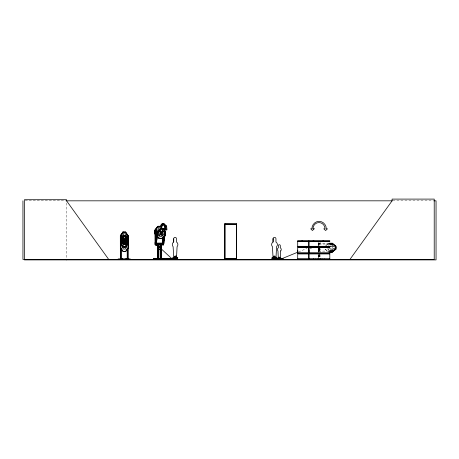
<?xml version="1.0" encoding="UTF-8"?>
<svg xmlns="http://www.w3.org/2000/svg" width="459" height="459" viewBox="0 0 459 459"><rect width="100%" height="100%" fill="white"/><g stroke="black" fill="none" stroke-linecap="round" stroke-linejoin="round"><path stroke-width="0.34" stroke-dasharray="2.29 1.72" d="M318.764 252.84L318.764 250.126M320.049 250.126L320.049 248.772L320.049 252.84M318.403 251.905L318.403 248.33M318.294 243.999C320.709 244.802 317.938 241.566 318.288 244.062L328.908 244.027M318.397 244.09L318.397 243.155M319.229 244.09L318.276 243.936M319.137 243.224L319.12 244.062M311.322 248.365L309.854 248.692M325.586 245.76L328.713 243.224L328.684 245.565M326.171 245.404L328.719 243.322M298.476 251.899L306.985 248.411M157.856 237.464L160.616 237.452M25.147 200.824L65.31 200.824M392.795 200.824L433.216 200.824M328.908 243.224L318.288 243.316L319.212 243.224M325.161 249.139L328.747 252.043M325.07 249.185L328.713 252.14M328.908 251.102L318.305 251.102L318.288 251.939M318.276 251.807L319.24 251.807C319.825 250.241 316.899 251.561 319.212 251.102M311.122 248.692L310.915 248.365M327.41 248.663L328.684 249.799M318.397 251.193L318.305 251.905M318.397 243.316L318.305 244.027M318.408 251.193L318.305 248.256M328.684 248.388L328.684 252.02M320.049 242.111L320.061 245.668M320.049 254.573L320.061 258.515M319.516 248.33L319.516 251.796M319.516 254.561L319.516 258.027M319.384 248.33L319.361 251.796M319.361 254.561L319.424 258.027M319.269 248.33L319.269 251.796M319.269 254.561L319.269 258.027M319.154 248.33L319.125 251.807M319.131 254.561L319.154 258.027M318.976 244.119L318.976 245.496M318.976 248.256L318.976 251.01M318.896 244.119L318.896 245.496M318.896 248.256L318.896 251.01M318.793 251.796L318.793 248.33L318.753 252.163M318.793 258.027L318.793 254.561L318.753 258.515M318.753 241.084L318.753 245.668M318.655 248.33L318.655 251.796M318.655 254.561L318.655 258.027M318.563 248.33L318.535 251.796M318.563 254.561L318.557 258.027M318.403 254.561L318.403 258.027M318.305 244.119L318.38 245.496M66.566 202.964L66.566 258.692"/><path stroke-width="0.69" d="M297.707 252.84L297.707 247.412L308.764 247.412L308.752 252.84L297.707 252.84L297.719 250.126M308.752 250.126L308.752 247.412M329.809 252.84L309.005 252.84L309.016 250.126M176.497 258.073L177.076 246.684A2.955 2.8 -90 0 0 176.497 242.036L176.497 238.846A1.475 1.4 -90 0 0 175.097 237.366A1.475 1.4 -90 0 0 173.697 238.846L173.697 242.036A2.955 2.8 -90 0 0 173.118 246.684L173.754 258.073M332.557 244.108L329.528 244.027M332.282 251.176L332.591 251.297L332.276 251.257M280.776 258.692L281.126 259.387L279.956 259.019L279.617 259.369L280.001 259.192M175.808 256.891L175.487 256.587L175.9 256.724M175.51 256.592L175.843 256.724M274.316 256.518C274.086 256.719 273.994 256.604 274.602 256.541M279.279 257.797C279.215 257.115 278.814 258.015 279.405 257.35M279.061 257.499L279.428 257.665L278.997 257.35M175.975 256.724L175.889 256.374M274.258 256.994L274.012 256.374M279.095 257.792L279.158 257.315M279.479 257.562C279.015 257.006 279.841 257.958 279.038 257.769M162.067 258.377L162.09 258.83M313.405 259.41L313.52 259.071M155.446 242.88L155.36 244.934L155.452 242.857L156.467 243.012L156.02 244.917L156.467 243.012M155.245 244.899L157.213 231.732L155.371 244.917L155.721 243.035L156.175 242.834M156.318 242.702L157.144 237.217M155.32 244.745L156.094 244.899L158.062 231.864L157.299 231.87L160.564 228.559C164.563 226.844 164.322 231.904 163.748 234.342L161.614 236.345L159.778 236.345L158.246 234.342L158.642 231.824L160.541 228.519M162.83 243.373L156.295 243.413L162.922 243.511L163.065 242.794M162.922 243.35L163.961 236.488M157.265 231.824L156.748 235.128L159.015 238.473L161.74 238.428L165.039 235.169L165.533 231.818L164.747 231.543L162.756 244.876L163.192 242.989L163.938 242.966L163.662 242.811M163.685 243.345L165.234 233.057M165.533 231.818L163.502 244.894L163.938 242.966M157.179 231.795L156.651 235.157L158.952 238.56L161.797 238.56L165.125 235.197C166.76 232.151 164.397 227.021 160.507 228.433L157.207 231.835M156.1 244.991L155.458 243.913L156.1 244.991L157.374 245.014L156.726 243.941M156.72 245.123L156.794 244.658M123.821 232.581L124.71 232.581L125.577 235.777L125.577 237.423L124.71 238.881L123.867 238.881L123.041 237.423L123.867 232.581M123.976 240.837L123.155 245.685L123.976 247.137L124.825 247.137L125.686 245.685L125.686 244.039L124.825 240.837L123.93 240.837M124.171 235.76L124.303 235.45L124.412 235.76M124.165 239.512L124.297 239.196L124.406 239.512M124.28 244.022L124.378 243.718M159.124 230.085L159.221 229.764L159.084 230.074M123.035 232.093L121.761 235.777L121.761 238.588L123.465 240.814L125.158 240.814L126.827 238.588L126.827 235.777L125.571 232.093L122.983 232.093L120.493 235.777L120.47 259.41M117.722 259.41L122.421 259.289L122.455 258.916M162.566 229.018L160.552 226.402C156.421 224.767 156.427 230.298 156.479 232.92L157.225 233.809M274.092 256.816L274.161 256.478M175.315 256.541L175.648 256.334M236.454 258.733L224.732 258.669M164.62 225.162A7.063 2.616 86.7 0 0 162.337 225.656L162.067 226.201L161.132 226.258L160.816 225.335L161.12 224.692A8.251 3.052 86.7 0 1 164.884 225.862L165.188 226.666L166.124 226.608M162.067 226.201L161.752 225.277L162.061 224.64A8.251 3.052 86.7 0 1 165.819 225.811M165.188 226.666L165.63 225.616L166.565 225.564L166.961 229.85L166.026 229.907L164.442 228.444L164.884 227.4L165.819 227.343A7.063 2.616 86.7 0 0 165.263 226.058M164.442 228.444L165.378 228.387L165.819 227.343M155.871 229.787L155.75 230.097M161.373 228.949L159.801 233.298L160.489 234.606L161.407 234.606L162.549 233.298L162.779 231.818L162.291 228.949L161.402 228.995M161.132 226.258L161.402 225.713A7.063 2.616 86.7 0 1 164.884 227.4M156.18 244.894L163.651 244.854M123.041 246.988L120.407 243.241L120.361 235.742L122.943 231.996L125.611 231.996L128.193 235.742L128.193 243.241M120.447 235.777L122.989 231.996M128.107 239.46L125.571 243.144L123.035 243.144L120.447 239.46L123.041 235.748M120.493 239.529L123.081 235.846M125.72 240.258L123.058 240.258L120.476 244.004L123.144 240.355L121.87 244.039L121.87 246.85L123.574 249.076L125.267 249.076L126.942 246.85L126.942 244.039L125.68 240.355L123.098 240.355M120.556 244.039L123.104 240.258M128.193 239.495L125.611 243.241L122.989 243.241L120.539 239.529M125.571 246.89L128.239 243.241L128.239 239.495L125.657 235.748L122.989 235.748M125.611 246.988L128.159 243.213M128.239 243.241L125.657 246.988L122.989 246.988M128.222 247.722L125.634 251.406L123.098 251.406M125.674 251.503L128.302 247.757L128.302 244.004L125.674 240.258M349.953 259.41L392.089 200.824L392.089 199.097L434.22 199.097L434.22 259.41L22.95 259.41L22.95 200.824M175.327 256.374L175.413 256.891M162.647 228.966L160.627 226.304L157.753 226.321L154.97 230.085L154.987 233.832L156.599 235.966M157.781 226.321L154.999 230.085L155.016 233.832L157.81 237.561M155.09 230.114L157.827 226.419M178.017 259.404L165.9 259.192L177.788 259.192L177.524 259.392L177.753 257.482L176.652 257.482L176.652 258.71M166.755 259.019C165.705 259.49 167.816 259.467 166.755 259.019L166.715 258.71M170.128 259.019C169.078 259.49 171.19 259.467 170.128 259.019L170.14 258.71M173.554 259.019C172.504 259.49 174.615 259.467 173.554 259.019L173.548 257.482M277.902 258.124L277.902 258.945L283.524 258.945L283.553 259.266L271.762 259.41L272.038 257.482L272.824 257.482L272.824 258.71M281.149 259.364L272.038 259.174M276.45 259.019L276.048 259.369L276.347 259.192M276.433 259.192L276.794 259.364L276.387 259.019L276.393 257.482M277.701 259.266L277.672 258.124L278.2 258.124L278.2 258.945M277.861 259.404L278.424 259.404M280.615 259.151L279.858 259.398M280.392 259.381L280.805 259.019L272.032 259.019L272.382 259.364M280.581 258.124L280.736 259.392M280.954 259.381L281.155 259.266M283.174 259.392L282.985 259.266M274.046 256.707L274.275 256.317M165.125 235.197L161.74 238.428M236.362 224.147L224.732 223.963L224.732 259.41M126.334 243.735L125.41 244.004L124.246 241.629C123.356 245.422 120.855 244.504 123.815 241.101C120.918 237.837 123.442 236.907 124.28 240.527C125.146 236.896 127.522 237.871 124.705 241.084L126.34 244.01M329.459 243.322L332.305 243.322L335.862 246.231L335.862 249.139L332.276 252.043L329.459 252.043M175.9 256.891L175.269 256.81M273.948 256.374L274.798 256.541M329.751 246.867L330.687 246.242C332.041 246.454 335.902 245.944 335.368 248.153L332.276 249.139L330.687 249.139L329.751 248.485M159.445 231.772L159.468 231.795M121.239 239.518L121.101 239.219M165.716 259.392L165.94 258.71L172.957 258.71M157.305 258.767L157.403 258.337L157.42 258.83M175.384 256.317L175.745 256.283M175.826 256.948L175.395 256.948M277.488 259.41L277.299 259.019L276.961 259.369L277.534 259.387M274.023 256.317L274.436 256.317M274.436 256.948L274.023 256.948M280.133 259.41L297.816 252.169M335.862 249.139L332.276 250.58L329.562 250.58M332.396 247.722L332.396 247.608M175.464 256.283L175.826 256.317M121.228 244.039L121.228 243.712M155.831 230.114L156.014 241.147M127.418 235.777L127.361 235.45L127.344 242.937M121.291 244.039L121.251 244.004M160.816 225.335L161.752 225.277M161.499 231.818L161.43 231.525M155.148 244.607L155.073 242.507L155.962 242.501M155.171 244.607L155.096 230.079L155.951 230.079M163.404 244.561L159.29 244.584M162.555 242.461L163.433 242.461M156.014 243.104L162.647 243.063L162.733 242.461M159.359 244.739L162.629 244.722M162.716 244.722L163.565 244.854M66.027 200.824L392.307 200.824M433.898 200.824L436.05 200.824L436.05 259.903L24.43 259.903L24.43 199.711L66.566 199.711L66.566 200.824L108.697 259.41M224.732 224.055L236.546 223.992L236.362 259.226M224.732 224.147L236.546 224.147M160.552 226.402L161.511 228.852M154.987 233.832L157.885 237.464M125.617 235.846L123.035 235.846L121.761 239.529L121.761 242.341L123.465 244.567L125.158 244.567L126.827 242.341L126.827 239.529L125.571 235.846L128.239 239.495M127.195 235.777L128.107 235.777L125.525 232.093M124.762 236.328L123.867 236.328L123.041 239.529L123.041 241.176L123.867 242.627L124.71 242.627L125.577 241.176L125.577 239.529L124.71 236.328M173.697 238.846L173.697 242.036M273.053 242.036L273.088 238.846L273.053 242.036A2.955 2.903 -90 0 0 272.451 246.684L273.053 258.073M297.702 240.872L308.775 240.872M308.993 240.872L329.82 240.872M297.702 241.061L308.775 241.084L308.752 246.322L297.707 246.322L297.707 241.084M308.993 241.084L329.82 241.073M301.563 241.118L302.768 241.118M312.86 241.118L314.059 241.118M322.608 241.118L323.807 241.118M297.719 241.411L308.752 241.411M309.016 241.411L329.797 241.411M329.528 243.224L332.414 243.224M128.302 244.004L128.302 247.757M329.562 244.773C332.345 244.641 337.663 245.066 335.925 249.185L332.31 252.14L329.918 252.14M329.809 246.322L309.005 246.322L309.005 241.084M297.633 246.701L329.883 246.701M123.035 246.89L125.617 246.89M297.633 247.034L329.883 247.034M329.809 247.412L309.005 247.412L309.005 252.84M120.608 247.722L123.104 251.503L125.72 251.503M329.528 251.102L332.414 251.102M329.528 251.905L332.414 251.905M297.633 253.219L329.883 253.219M297.633 253.557L329.883 253.557M329.809 253.936L309.005 253.936L309.005 259.169M176.29 256.128L174.942 256.128L174.942 258.71M274.918 258.71L274.918 256.128L273.553 256.128L273.587 258.71M173.697 258.073L176.554 258.073M274.792 258.073L275.991 258.073L276.559 246.684A2.955 2.903 -90 0 0 275.957 242.036L275.957 238.846A1.475 1.452 -90 0 0 274.505 237.366A1.475 1.452 -90 0 0 273.053 238.846M164.942 258.767L164.919 258.377L153.679 258.337L153.685 258.83M170.186 258.463L172.154 258.463M275.825 258.463L276.163 258.463M276.479 258.463L277.787 258.463M121.101 258.796L127.263 258.796M173.1 258.71L177.426 258.71L177.426 257.482M224.732 258.733L236.546 258.733M281.51 258.778L272.376 258.71L272.376 257.482M297.719 259.025L308.752 259.025M309.016 259.025L329.797 259.025M297.702 259.169L308.775 259.169L308.764 253.936L297.707 253.936L297.707 259.169L308.775 259.18M329.82 259.169L308.993 259.169L329.82 259.18L329.797 253.936M224.732 259.226L236.546 259.226M125.932 258.928L125.944 259.289L130.643 259.41M224.732 259.318L236.546 259.318M313.417 259.364L324.513 259.41M156.14 244.762L157.408 244.79M124.4 243.706L124.521 244.022M163.203 243.012L162.916 242.834M127.533 243.746L127.459 244.022M175.327 256.283L174.896 256.541L175.149 256.983M320.703 259.364L320.64 259.071M318.408 259.364L318.351 259.071M283.679 259.392L277.672 259.151L277.902 259.381M275.584 259.192L275.205 259.369L275.543 259.019L275.779 259.387M122.622 243.769L122.628 243.729M175.728 256.317L175.929 256.61M335.954 246.185L332.31 243.224L332.282 244.142M158.94 246.758L172.205 259.019M165.378 228.387L166.565 229.483M178.081 259.364L177.748 259.019L165.94 259.019L166.273 259.364M156.691 244.165L157.374 245.014M156.536 258.767L156.513 258.348L156.496 258.83M332.299 245.634L332.339 245.634M332.293 249.88L332.333 249.88M125.611 235.748L128.159 239.529M125.634 240.355L128.222 244.039M120.493 243.213L123.081 246.89M123.144 251.406L120.556 247.722L120.608 244.039M163.295 228.513L165.441 231.68M175.108 256.77L175.108 256.38L175.057 256.77M160.421 229.448L159.657 226.889L158.734 226.895L157.856 230.102L157.867 231.749M164.919 258.377L164.901 258.83M165.63 225.616L166.026 229.907M163.461 236.953L163.484 241.795M163.364 236.953L163.375 239.024M162.704 237.647L162.733 243.184M162.606 237.647L162.635 243.184M155.882 234.922L155.894 237.687M155.36 242.507L155.389 244.607M155.194 230.079L155.268 244.607M332.333 251.102L332.333 251.905M324.387 259.042L324.387 259.41M322.092 259.042L322.092 259.41M320.583 259.042L320.583 259.41M319.63 259.042L319.63 259.41M318.288 259.042L318.288 259.41M317.335 259.042L317.335 259.41M315.826 259.042L315.826 259.41M313.531 259.042L313.531 259.41M280.879 259.151L280.879 258.124L280.351 258.124L280.357 259.019M280.059 258.71L280.059 259.019M279.611 259.019L279.6 257.218L278.682 257.218L278.711 258.945M279.571 257.218L279.571 258.945M279.204 258.71L279.204 259.019M278.756 258.71L278.756 259.019M276.84 259.019L276.84 257.482L276.054 257.482L276.054 258.71M276.002 258.71L276.002 259.019M275.704 258.71L275.704 259.019M275.257 258.71L275.257 259.019M274.884 256.128L274.849 259.019M272.485 257.482L272.485 259.019M236.517 223.963L236.517 259.41M236.362 223.963L236.362 259.41M224.916 223.963L224.916 259.41M224.824 223.963L224.824 259.41M176.227 256.128L176.29 258.71M175.011 256.128L175.011 258.71M173.875 258.71L173.875 257.482L172.779 257.482L172.779 259.019M169.457 258.71L169.457 259.019M168.683 258.71L168.683 259.019M168 258.71L168 259.019M167.231 258.71L167.231 259.019M161.27 259.41L161.27 244.641L160.134 244.641L160.225 247.453M161.178 244.641L161.149 259.41M161.069 244.641L161.069 259.41M160.983 244.641L160.983 259.41M160.564 244.641L160.535 259.41M160.334 244.641L160.421 259.41M160.254 244.641L160.283 247.453M160.283 248.858L160.254 259.41L160.139 248.858M158.653 247.435L158.653 244.624L157.718 244.624L157.718 259.392M158.653 248.841L158.653 259.392M158.562 244.624L158.533 259.392M158.504 244.624L158.504 259.392M157.804 244.624L157.804 259.392M157.638 246.03L157.609 259.392M157.523 244.624L157.523 259.392M130.213 259.41L130.213 258.916L125.886 258.916L125.886 259.41M128.256 244.004L128.256 247.757M128.124 259.41L128.124 258.549L127.114 258.549L127.114 259.41M128.044 235.777L128.044 244.372M128.044 247.952L128.044 259.41L127.975 258.549M127.895 235.777L127.895 244.372M127.895 247.952L127.895 259.41M127.447 258.549L127.47 259.41M127.344 248.669L127.344 259.41M127.252 258.549L127.263 259.41M127.195 248.669L127.229 259.41M122.478 259.41L122.478 258.916L118.135 258.916L118.152 259.41M121.251 259.41L121.251 258.549L120.241 258.549L120.241 259.41M121.216 244.022L121.182 235.45L121.239 235.765L120.321 235.777L120.356 259.41L120.39 258.549M121.17 247.952L121.17 259.41L121.113 258.549M121.015 248.669L121.015 259.41M120.597 258.549L120.574 259.41M66.566 259.41L66.566 259.903M159.158 248.744A1.107 0.964 -38.7 0 1 157.999 247.82A1.107 0.964 -38.7 0 1 159.307 246.735A1.107 0.964 -38.7 0 1 160.007 248.038M157.116 229.907L157.116 229.907M122.364 235.582L122.364 235.582M122.358 239.334L122.364 239.305M126.064 235.587L126.064 235.587M126.064 239.334L126.07 239.311M280.713 250.918L280.288 258.515L278.349 258.515L277.947 250.918A1.968 1.939 -90 0 1 278.349 247.82L278.349 245.691A0.987 0.97 -90 0 1 279.342 244.71A0.987 0.97 -90 0 1 280.311 245.691L280.288 247.82A1.968 1.939 -90 0 1 280.69 250.918L280.713 250.918M163.289 231.675L163.301 231.64M153.53 258.778L165.056 258.83L153.541 258.767M159.537 230.751L160.616 233.292C156.84 236.528 159.606 237.033 161.011 233.763C161.407 237.137 164.328 236.408 161.585 233.275C165.171 230.211 162.555 229.649 161.207 232.776L160.289 230.768L159.537 230.751M169.314 259.019C168.264 259.49 170.375 259.467 169.314 259.019M174.374 259.019C173.318 259.49 175.436 259.467 174.374 259.019M176.927 259.019C175.877 259.49 177.989 259.467 176.927 259.019M272.881 259.019C271.791 259.49 273.983 259.467 272.881 259.019M314.168 228.789L312.43 230.51L310.703 228.789L311.896 228.789A7.447 7.195 -90 0 1 319.085 221.341A7.447 7.195 -90 0 1 326.28 228.789L327.468 228.789L325.626 230.51L323.784 228.789L324.972 228.789A6.214 6.001 -90 0 0 318.971 222.569A6.214 6.001 -90 0 0 312.963 228.789L314.168 228.789M157.953 259.392L157.953 244.624L157.925 259.392M159.491 249.535A1.107 0.964 -38.7 0 0 160.644 248.021A1.107 0.964 -38.7 0 0 158.843 247.986A1.107 0.964 -38.7 0 0 159.491 249.535"/></g></svg>
